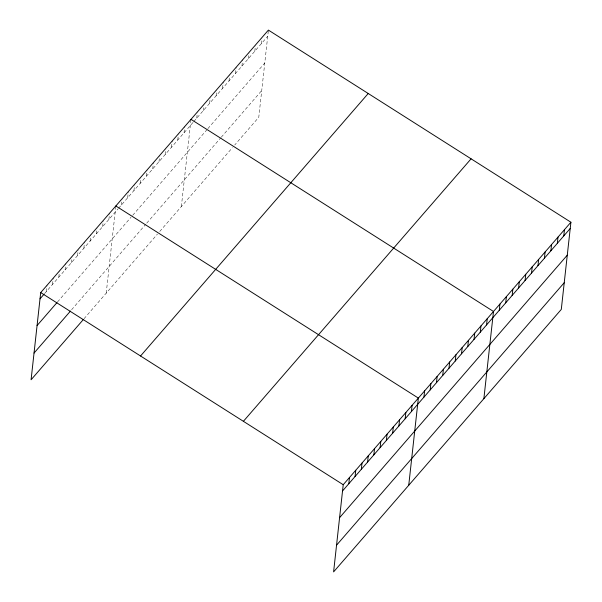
<?xml version="1.0" encoding="UTF-8"?>
<svg xmlns="http://www.w3.org/2000/svg" width="602" height="602" viewBox="0 0 602 602"><rect width="100%" height="100%" fill="white"/><g stroke="black" fill="none" stroke-linecap="round" stroke-linejoin="round"><path stroke-width="0.45" stroke-dasharray="3.01 2.26" d="M46.286 291.616L46.971 285.371M52.547 284.4L53.232 278.154M58.808 277.176L59.395 271.826M65.069 269.959L65.761 263.714M71.329 262.743L71.924 257.393M77.59 255.526L78.185 250.169M83.851 248.302L84.543 242.064M90.112 241.086L90.804 234.84M96.373 233.869L96.967 228.519M102.633 226.653L103.228 221.295M108.902 219.429L109.587 213.183M106.223 293.151L115.75 206.862M121.423 204.996L122.01 199.638M127.684 197.78L128.369 191.534M133.945 190.556L134.532 185.205M140.206 183.339L140.793 177.989M146.467 176.123L147.061 170.765M152.727 168.906L153.42 162.66M158.988 161.682L159.583 156.332M165.249 154.466L165.843 149.115M171.51 147.249L172.202 141.003M177.771 140.025L178.365 134.675M184.039 132.809L184.724 126.563M181.36 206.531L190.984 119.346M196.749 118.158L197.336 112.8M203.198 110.715L203.792 105.365M209.647 103.281L210.241 97.93M216.103 95.846L216.69 90.488M222.552 88.404L223.244 82.158M229.001 80.969L229.595 75.619M235.457 73.534L236.142 67.289M241.906 66.092L242.598 59.846M248.355 58.657L248.95 53.307M254.812 51.223L255.398 45.865M261.26 43.78L261.847 38.43M268.304 30.995L258.777 117.285L234.727 145.007M44.578 293.588L118.007 208.932M118.571 208.277L193.227 122.214M193.814 121.536L267.709 36.346M57.566 301.918L130.995 217.269M132.703 215.298L206.704 129.987M207.871 128.64L264.76 63.052M71.6 309.752L145.601 224.441M146.737 223.131L220.671 137.903M221.258 137.226L261.727 90.571M84.024 318.744L157.453 234.095M159.733 231.469L232.387 147.708"/><path stroke-width="0.9" d="M570.914 222.228L343.223 484.715L333.598 571.9L561.29 309.413L570.914 222.228L268.402 30.1L40.71 292.587L31.086 379.772L83.452 319.399M348.799 483.745L349.484 477.499M355.06 476.521L355.744 470.282M361.32 469.304L362.013 463.058M367.581 462.088L368.273 455.842M373.842 454.871L374.534 448.625M380.103 447.647L380.795 441.401M386.364 440.431L387.056 434.185M392.624 433.214L393.317 426.968M398.885 425.998L399.577 419.752M405.154 418.774L405.838 412.528M411.414 411.557L412.099 405.312M408.735 485.28L418.36 398.095L115.847 205.967M423.936 397.124L424.621 390.879M430.197 389.9L430.881 383.655M436.458 382.684L437.15 376.438M442.718 375.467L443.411 369.222M448.979 368.243L449.671 362.005M455.24 361.027L455.932 354.781M461.501 353.81L462.193 347.565M467.762 346.594L468.454 340.348M474.022 339.37L474.715 333.124M480.291 332.153L480.975 325.908M486.551 324.937L487.236 318.691M483.873 398.659L493.497 311.475L190.984 119.346M499.261 310.278L499.953 304.033M505.71 302.844L506.402 296.598M512.167 295.409L512.851 289.163M518.615 287.967L519.3 281.721M525.064 280.532L525.757 274.286M531.513 273.097L532.206 266.852M537.97 265.655L538.655 259.409M544.419 258.22L545.111 251.975M550.868 250.786L551.56 244.54M557.324 243.343L558.009 237.098M563.773 235.909L564.465 229.663M40.025 298.833L44.006 294.243M37.076 325.547L56.994 302.58M34.036 353.065L70.464 311.068M140.544 355.993L368.228 93.498M243.396 421.317L471.088 158.823M342.538 490.961L570.222 228.474M339.588 517.667L567.272 255.18M336.548 545.194L564.24 282.699M40.71 292.587L343.223 484.715"/></g></svg>
